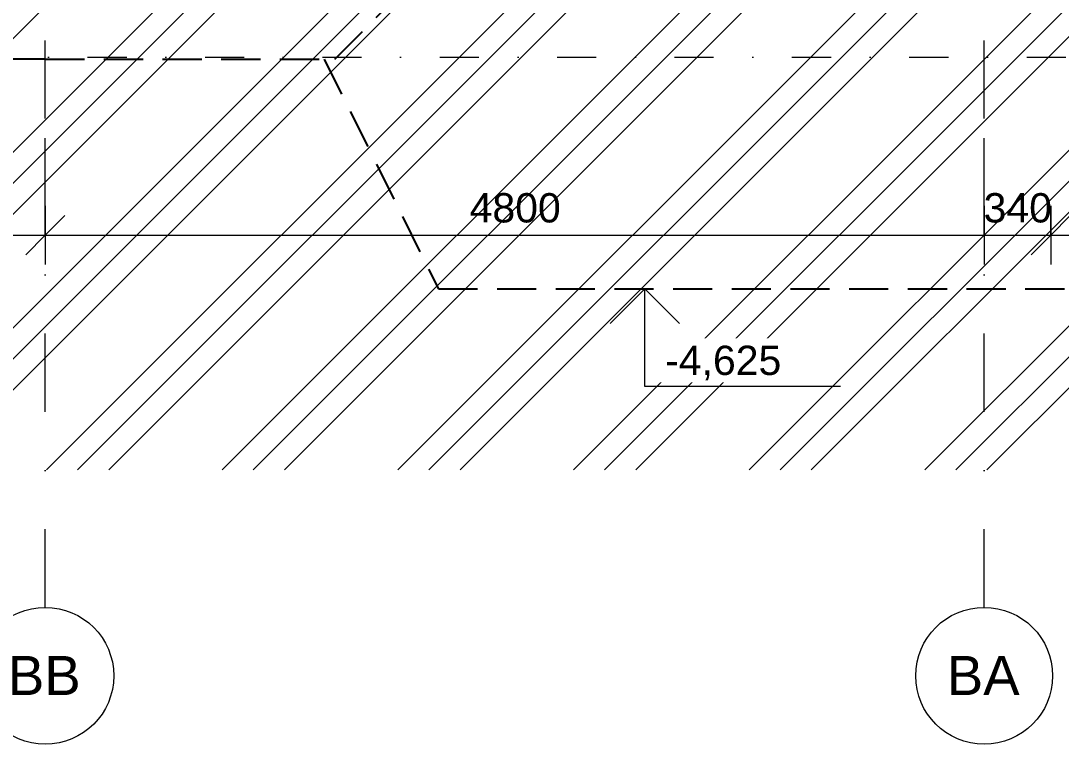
# Model space of a CAD drawing. Header units: millimetres. Extents: x -10201 to 171407, y -8645 to 72638.
# Drawn here: x 47037 to 52355, y -6954 to -3254 of the extents above; entities that cross this region are included whole.
import ezdxf

# ---------------------------------------------------------------- set-up
doc = ezdxf.new("R2010")
doc.units = ezdxf.units.MM
for name, pattern in [('HA_Dash_3mm-S1mm', [300, 200, -100]), ('HA_DashDot_10mm-S3mm', [1000, 400, -300, 0, -300]), ('HA_DashDot_6mm-S2mm', [600, 200, -200, 0, -200])]:
    doc.linetypes.add(name, pattern=pattern)
for name, color, linetype, lineweight in [('A-____-____-DIMS', 9, 'Continuous', 5), ('A-____-____-DIMS-100', 9, 'Continuous', 5), ('A-DETL-____-CNTR', 9, 'HA_DashDot_6mm-S2mm', 9), ('A-DETL-____-HDLN', 9, 'HA_Dash_3mm-S1mm', 25), ('A-DETL-GENF-OTLN', 9, 'Continuous', 9), ('G-____-____-DIMS', 9, 'Continuous', 5), ('S-GRID-____-IDEN', 9, 'Continuous', 9), ('S-GRID-____-OTLN', 9, 'Continuous', 5)]:
    doc.layers.add(name, color=color, linetype=linetype, lineweight=lineweight)
doc.styles.add('Arial', font='arial.ttf', dxfattribs={"height": 200})
doc.styles.add('Arial_1', font='arial.ttf', dxfattribs={"height": 150})
doc.dimstyles.new('Inner_Dimensions', dxfattribs={"dimscale": 304.8, "dimtxt": 153.03891, "dimasz": 0.656168, "dimexe": 0.492126, "dimexo": 0.0625, "dimgap": 0.065617, "dimtad": 1, "dimdec": 0, "dimzin": 0, "dimdsep": 46, "dimtxsty": 'Arial_1', "dimblk1": 'OBLIQUE', "dimblk2": 'OBLIQUE', "dimsah": 1, "dimcen": 0.09, "dimdle": 0.492126, "dimazin": 0, "dimtfac": 1, "dimtdec": 4, "dimtix": 1, "dimtmove": 0, "dimatfit": 3, "dimfxl": 0.492126, "dimfxlon": 1, "dimtvp": 1, "dimtolj": 1, "dimtzin": 0, "dimlwd": 9, "dimlwe": 9, "dimarcsym": 2})

# ---------------------------------------------------------------- blocks, each defined once
blk = doc.blocks.new('Grid - Radius 3_5mm-353793-ŘEZ 2-2 OBJEKT B')
at = {"layer": 'S-GRID-____-IDEN'}
blk.add_circle((55602.8, -6604.1), 350, dxfattribs=at)
blk = doc.blocks.new('DIMBLOCK95-ŘEZ 2-2 OBJEKT B')
at = {"layer": 'A-____-____-DIMS-100', "lineweight": 9}
for p, q in [((40311.7, -4200.3), (40311.7, -4500.3)), ((40311.7, -4350.3), (40311.7, -4200.3)), ((47161.7, -4200.3), (47161.7, -4500.3)), ((47161.7, -4350.3), (47161.7, -4200.3)), ((40311.7, -4350.3), (40411.7, -4250.3)), ((47161.7, -4350.3), (47261.7, -4250.3)), ((40311.7, -4350.3), (40211.7, -4450.3)), ((40311.7, -4350.3), (47161.7, -4350.3)), ((47161.7, -4350.3), (47061.7, -4450.3))]:
    blk.add_line(p, q, dxfattribs=at)
at = {"layer": 'A-____-____-DIMS-100', "color": 0, "lineweight": 9, "insert": (43506, -4135.5), "char_height": 150, "width": 553.765, "attachment_point": 1, "line_spacing_factor": 0.941778, "style": 'Arial_1'}
blk.add_mtext('6850', dxfattribs=at)
blk = doc.blocks.new('_Oblique')
at = {"color": 0, "linetype": 'ByBlock', "lineweight": -2}
blk.add_line((-0.5, -0.5), (0.5, 0.5), dxfattribs=at)
blk = doc.blocks.new('DIMBLOCK96-ŘEZ 2-2 OBJEKT B')
at = {"layer": 'A-____-____-DIMS-100', "lineweight": 9}
for p, q in [((47161.7, -4200.3), (47161.7, -4500.3)), ((47161.7, -4350.3), (47161.7, -4200.3)), ((51961.7, -4200.3), (51961.7, -4500.3)), ((51961.7, -4350.3), (51961.7, -4200.3)), ((47161.7, -4350.3), (47261.7, -4250.3)), ((51961.7, -4350.3), (52061.7, -4250.3)), ((47161.7, -4350.3), (47061.7, -4450.3)), ((47161.7, -4350.3), (51961.7, -4350.3)), ((51961.7, -4350.3), (51861.7, -4450.3))]:
    blk.add_line(p, q, dxfattribs=at)
at = {"layer": 'A-____-____-DIMS-100', "color": 0, "lineweight": 9, "insert": (49331, -4135.5), "char_height": 150, "width": 553.765, "attachment_point": 1, "line_spacing_factor": 0.941778, "style": 'Arial_1'}
blk.add_mtext('4800', dxfattribs=at)
blk = doc.blocks.new('DIMBLOCK97-ŘEZ 2-2 OBJEKT B')
at = {"layer": 'A-____-____-DIMS-100', "lineweight": 9}
for p, q in [((51961.7, -4200.3), (51961.7, -4500.3)), ((51961.7, -4350.3), (51961.7, -4200.3)), ((52301.7, -4200.3), (52301.7, -4500.3)), ((52301.7, -4350.3), (52301.7, -4200.3)), ((51961.7, -4350.3), (52061.7, -4250.3)), ((52301.7, -4350.3), (52401.7, -4250.3)), ((51961.7, -4350.3), (51861.7, -4450.3)), ((51961.7, -4350.3), (52451.7, -4350.3)), ((52301.7, -4350.3), (52201.7, -4450.3))]:
    blk.add_line(p, q, dxfattribs=at)
at = {"layer": 'A-____-____-DIMS-100', "color": 0, "lineweight": 9, "insert": (51958.7, -4135.5), "char_height": 150, "width": 415.324, "attachment_point": 1, "line_spacing_factor": 0.941778, "style": 'Arial_1'}
blk.add_mtext('340', dxfattribs=at)
blk = doc.blocks.new('Spot Elevations - Flipped-794089-ŘEZ 2-2 OBJEKT B')
at = {"layer": 'G-____-____-DIMS', "lineweight": 9}
for p, q in [((53244.3, 9423.2), (53421.1, 9600)), ((53421.1, 9600), (53597.9, 9423.2)), ((53421.1, 9100), (53421.1, 9600)), ((54421.1, 9100), (53421.1, 9100))]:
    blk.add_line(p, q, dxfattribs=at)

msp = doc.modelspace()

# ---------------------------------------------------------------- hatches: boundary and pattern name
at = {"layer": 'A-DETL-GENF-OTLN', "lineweight": 5}
h = msp.add_hatch(dxfattribs=at)
h.set_pattern_fill('FP_31', color=10, style=0, pattern_type=2)
h.set_pattern_definition([(45, (44864.6, 1865.4), (-449.013, 449.013), []), (45, (45023.4, 1865.4), (0, 898.026), []), (45, (44705.9, 1865.4), (0, 898.026), [])])
h.paths.add_polyline_path([(37176.6, -5550.3), (54679.3, -5550.3), (54679.3, -1732.5), (53261.7, -3150), (37176.6, -3150), (37176.6, -5265.9)])

# ---------------------------------------------------------------- linework, layer by layer
at = {"layer": 'A-DETL-____-CNTR'}
msp.add_line((37176.6, -3440), (54622.1, -3440), dxfattribs=at)
at = {"layer": 'A-DETL-____-HDLN'}
for p, q in [((48641.7, -3450), (48941.7, -3150)), ((47161.7, -3450), (46041.7, -3450)), ((47161.7, -3450), (48641.7, -3450)), ((48587.4, -3450), (49171.7, -4625)), ((49171.7, -4625), (52571.7, -4625))]:
    msp.add_line(p, q, dxfattribs=at)
at = {"layer": 'S-GRID-____-OTLN', "linetype": 'HA_DashDot_10mm-S3mm', "lineweight": 9}
for p, q in [((47161.7, -3754.1), (47161.7, 14405.1)), ((51961.7, -3754.1), (51961.7, 14405.1)), ((47161.7, -6254.1), (47161.7, -3754.1)), ((51961.7, -6254.1), (51961.7, -3754.1))]:
    msp.add_line(p, q, dxfattribs=at)

# ---------------------------------------------------------------- block references
at = {"layer": 'G-____-____-DIMS', "lineweight": 9}
msp.add_blockref('Spot Elevations - Flipped-794089-ŘEZ 2-2 OBJEKT B', (-3194.4, -14225), dxfattribs=at)
at = {"layer": 'S-GRID-____-IDEN'}
for p in [(-8441, 0), (-3641, 0)]:
    msp.add_blockref('Grid - Radius 3_5mm-353793-ŘEZ 2-2 OBJEKT B', p, dxfattribs=at)

# ---------------------------------------------------------------- texts
at = {"layer": 'S-GRID-____-IDEN', "lineweight": 5, "char_height": 200, "width": 464.979, "attachment_point": 1, "style": 'Arial'}
for s, insert in [('BB', (46970.5, -6502.6)), ('BA', (51770.5, -6502.6))]:
    msp.add_mtext(s, dxfattribs=dict(at, insert=insert))

# ---------------------------------------------------------------- dimensions: what is measured, and where the dimension line sits
at = {"layer": 'A-____-____-DIMS', "lineweight": 9}
for base, p1, p2, override, picture, middle in [((47161.7, -4350.3), (40311.7, -4200.3), (47161.7, -4200.3), {"dimpost": '<>', "dimfxl": 6850}, 'DIMBLOCK95-ŘEZ 2-2 OBJEKT B', (43736.7, -4253.7)), ((51961.7, -4350.3), (47161.7, -4200.3), (51961.7, -4200.3), {"dimpost": '<>', "dimfxl": 4800}, 'DIMBLOCK96-ŘEZ 2-2 OBJEKT B', (49561.7, -4253.7)), ((52301.7, -4350.3), (51961.7, -4200.3), (52301.7, -4200.3), {"dimpost": '<>', "dimfxl": 339.956345}, 'DIMBLOCK97-ŘEZ 2-2 OBJEKT B', (52131.7, -4253.6))]:
    dim = msp.add_linear_dim(base=base, p1=p1, p2=p2, dimstyle='Inner_Dimensions', override=override, dxfattribs=at)
    dim.commit()
    dim.dimension.update_dxf_attribs({"geometry": picture, "text_midpoint": middle})

# ---------------------------------------------------------------- next in the draw order: texts
at = {"layer": 'G-____-____-DIMS', "lineweight": 9, "insert": (50330.6, -4915.7), "char_height": 150, "width": 710.695, "attachment_point": 1, "line_spacing_factor": 0.941778, "style": 'Arial_1', "bg_fill": 3, "box_fill_scale": 1.25, "bg_fill_color": 256, "bg_fill_true_color": 13158600, "bg_fill_transparency": 0}
msp.add_mtext('-4,625', dxfattribs=at)

doc.saveas('drawing.dxf')
